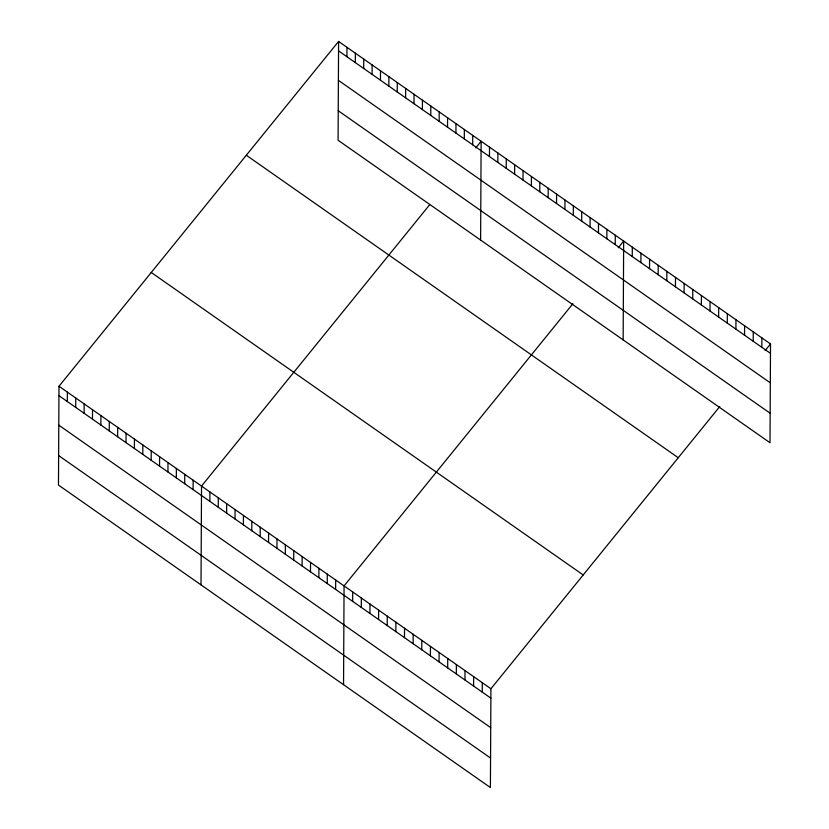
<?xml version="1.0" encoding="UTF-8"?>
<svg xmlns="http://www.w3.org/2000/svg" width="829" height="829" viewBox="0 0 829 829"><rect width="100%" height="100%" fill="white"/><g stroke="black" fill="none" stroke-linecap="round" stroke-linejoin="round"><path stroke-width="1.24" d="M338.595 41.45L338.077 140.246L770.006 442.738L770.524 343.942L338.595 41.45L58.994 386.262L58.476 485.058L490.405 787.55L490.923 688.754L719.779 406.531M67.325 401.537L67.377 392.127M75.719 407.412L75.76 398.003M84.102 413.277L84.143 403.878M92.485 419.153L92.537 409.744M100.869 425.028L100.92 415.619M109.252 430.893L109.304 421.495M117.635 436.769L117.687 427.36M126.018 442.645L126.07 433.235M134.402 448.51L134.453 439.111M142.795 454.385L142.837 444.976M151.179 460.25L151.22 450.852M159.562 466.126L159.614 456.727M167.945 472.002L167.997 462.592M176.328 477.867L176.38 468.468M184.712 483.742L184.763 474.343M193.095 489.618L193.147 480.209M201.012 584.88L201.53 486.084L429.609 204.804M209.872 501.358L209.913 491.96M218.255 507.234L218.296 497.825M226.638 513.099L226.69 503.7M235.021 518.975L235.073 509.566M243.405 524.85L243.457 515.441M251.788 530.715L251.84 521.317M260.171 536.591L260.223 527.182M268.555 542.467L268.606 533.057M276.948 548.332L276.99 538.933M285.331 554.207L285.373 544.798M293.715 560.083L293.767 550.674M302.098 565.948L302.15 556.549M310.481 571.823L310.533 562.414M318.864 577.699L318.916 568.29M327.248 583.564L327.3 574.165M335.631 589.44L335.683 580.031M343.548 684.702L344.066 585.906L572.922 303.683M346.926 56.724L346.978 47.326M355.309 62.6L355.361 53.191M352.657 601.357L352.708 591.958M363.693 68.475L363.744 59.066M361.299 607.408L361.351 598.01M372.076 74.341L372.128 64.942M369.941 613.46L369.983 604.051M380.459 80.216L380.511 70.807M378.573 619.512L378.625 610.103M388.853 86.081L388.894 76.682M387.216 625.563L387.267 616.154M397.236 91.957L397.278 82.558M395.847 631.605L395.899 622.206M405.619 97.832L405.671 88.423M404.49 637.656L404.542 628.258M414.003 103.698L414.054 94.299M413.132 643.708L413.184 634.309M422.386 109.573L422.438 100.174M421.764 649.76L421.816 640.351M430.769 115.449L430.821 106.039M430.406 655.812L430.458 646.402M439.152 121.314L439.204 111.915M439.049 661.863L439.09 652.454M447.536 127.189L447.587 117.791M447.681 667.905L447.733 658.506M455.929 133.065L455.971 123.656M456.323 673.956L456.375 664.557M464.313 138.93L464.354 129.531M464.965 680.008L465.007 670.609M472.696 144.806L472.748 135.396M473.597 686.06L473.649 676.651M480.613 240.068L481.131 141.272L475.742 147.914M482.24 692.111L482.291 682.702M489.462 156.546L489.514 147.147M497.846 162.422L497.897 153.013M506.229 168.297L506.281 158.888M514.612 174.163L514.664 164.764M523.006 180.038L523.047 170.629M531.389 185.914L531.43 176.504M539.772 191.779L539.824 182.38M548.156 197.654L548.207 188.245M556.539 203.53L556.591 194.121M564.922 209.395L564.974 199.996M573.305 215.271L573.357 205.861M581.689 221.146L581.74 211.737M590.082 227.011L590.124 217.612M598.465 232.887L598.507 223.478M606.849 238.752L606.901 229.353M615.232 244.628L615.284 235.229M623.149 339.89L623.667 241.094L618.279 247.736M632.258 256.555L632.309 247.146M640.89 262.596L640.941 253.197M649.532 268.648L649.584 259.249M658.174 274.7L658.216 265.301M666.806 280.751L666.858 271.342M675.448 286.803L675.5 277.394M684.091 292.855L684.132 283.445M692.723 298.896L692.775 289.497M701.365 304.948L701.417 295.549M710.007 310.999L710.049 301.601M718.639 317.051L718.691 307.642M727.282 323.103L727.334 313.694M735.914 329.154L735.965 319.745M744.556 335.196L744.608 325.797M753.198 341.247L753.25 331.849M761.83 347.299L761.882 337.89M765.136 350.584L770.524 343.942M338.543 50.859L770.473 353.351M338.387 80.351L770.317 382.853M338.232 110.744L770.162 413.246M246.327 155.241L678.257 457.732M151.261 272.472L583.191 574.963M58.994 386.262L490.923 688.754M58.942 395.661L490.882 698.163M58.786 425.163L490.727 727.655M58.631 455.556L490.561 758.048"/></g></svg>
